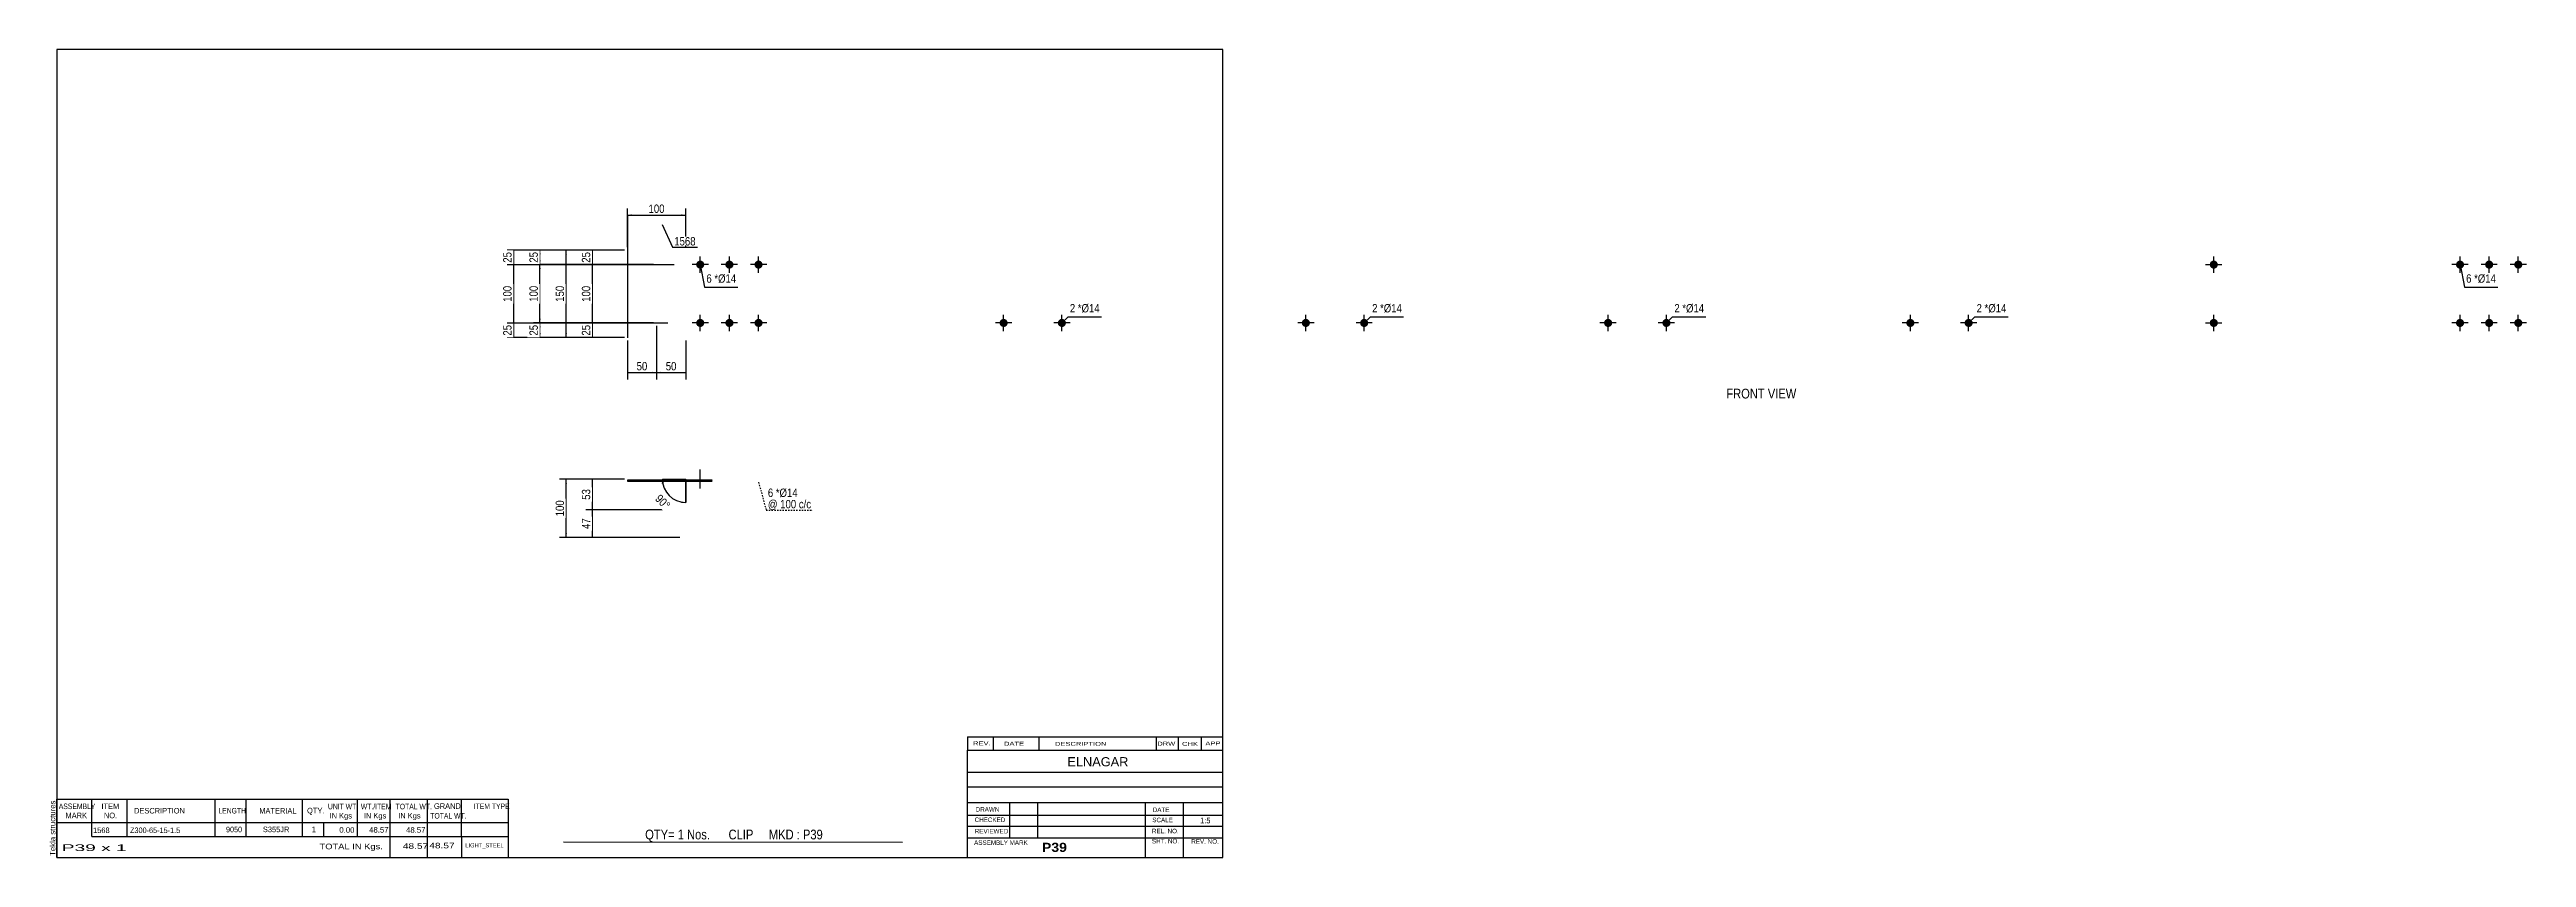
# Model space of a CAD drawing. Header units: millimetres. Extents: x 2 to 2006, y 5 to 282.
# Drawn here: x 2 to 852, y 5 to 282 of the extents above; entities that cross this region are included whole.
import ezdxf

# ---------------------------------------------------------------- set-up
doc = ezdxf.new("R2010")
doc.units = ezdxf.units.MM
doc.linetypes.add('DXK_LINE_DOT4', pattern=[0.9408, 0.4704, -0.4704])
doc.styles.add('Arial', font='ARIAL.TTF', dxfattribs={"height": 0.2})
doc.styles.add('Arial Bold', font='ARIALBD.TTF', dxfattribs={"height": 0.2})
doc.styles.add('Arial Narrow', font='ARIALN.TTF', dxfattribs={"height": 0.2})

# ---------------------------------------------------------------- blocks, each defined once
blk = doc.blocks.new('Unknown-627397058-2559')
at = {"color": 5, "linetype": 'Continuous'}
for p, q in [((405, 282), (5, 282)), ((5, 282), (5, 5)), ((405, 5), (405, 282)), ((5, 5), (405, 5))]:
    blk.add_line(p, q, dxfattribs=at)
at = {"color": 174, "linetype": 'Continuous', "style": 'Arial'}
blk.add_text('Tekla structures', height=1.9102, rotation=90, dxfattribs=at).set_placement((4.5, 5.5))
blk = doc.blocks.new('Unknown-627397058-11 - 2092')
at = {"color": 0, "linetype": 'Continuous'}
blk.add_wipeout([(601.86, 162.35), (601.86, 165.85), (577.79, 165.85), (577.79, 162.35)], dxfattribs=at)
at = {"color": 96, "linetype": 'Continuous', "style": 'Arial Narrow'}
blk.add_text('FRONT VIEW', height=3.34, dxfattribs=at).set_placement((577.79, 162.35))
blk = doc.blocks.new('Bolt-627397058-2629 - 2092')
at = {"linetype": 'Continuous'}
for points in [[(828.13, 208.25, -1), (830.93, 208.25, -1)], [(838.13, 208.25, -1), (840.93, 208.25, -1)], [(848.13, 208.25, -1), (850.93, 208.25, -1)], [(828.13, 188.25, -1), (830.93, 188.25, -1)], [(838.13, 188.25, -1), (840.93, 188.25, -1)], [(848.13, 188.25, -1), (850.93, 188.25, -1)]]:
    blk.add_hatch(color=3, dxfattribs=at).paths.add_polyline_path(points)
at = {"color": 3, "linetype": 'Continuous'}
for p, q in [((832.33, 208.25), (826.73, 208.25)), ((829.53, 205.45), (829.53, 211.05)), ((842.33, 208.25), (836.73, 208.25)), ((839.53, 205.45), (839.53, 211.05)), ((852.33, 208.25), (846.73, 208.25)), ((849.53, 205.45), (849.53, 211.05)), ((832.33, 188.25), (826.73, 188.25)), ((829.53, 185.45), (829.53, 191.05)), ((842.33, 188.25), (836.73, 188.25)), ((839.53, 185.45), (839.53, 191.05)), ((852.33, 188.25), (846.73, 188.25)), ((849.53, 185.45), (849.53, 191.05))]:
    blk.add_line(p, q, dxfattribs=at)
blk = doc.blocks.new('Part-627397058-2624 - 2092')
at = {"color": 2, "linetype": 'Continuous'}
blk.add_line((200.75, 225.01), (200.75, 183.12), dxfattribs=at)
blk = doc.blocks.new('Bolt-627397058-2625 - 2092')
at = {"linetype": 'Continuous'}
for points in [[(640.94, 186.85, -1), (640.94, 189.65, -1)], [(660.94, 186.85, -1), (660.94, 189.65, -1)]]:
    blk.add_hatch(color=3, dxfattribs=at).paths.add_polyline_path(points)
at = {"color": 3, "linetype": 'Continuous'}
for p, q in [((643.74, 188.25), (638.14, 188.25)), ((640.94, 185.45), (640.94, 191.05)), ((663.74, 188.25), (658.14, 188.25)), ((660.94, 185.45), (660.94, 191.05))]:
    blk.add_line(p, q, dxfattribs=at)
blk = doc.blocks.new('Bolt-627397058-2626 - 2092')
at = {"linetype": 'Continuous'}
for points in [[(537.24, 186.85, -1), (537.24, 189.65, -1)], [(557.24, 186.85, -1), (557.24, 189.65, -1)]]:
    blk.add_hatch(color=3, dxfattribs=at).paths.add_polyline_path(points)
at = {"color": 3, "linetype": 'Continuous'}
for p, q in [((540.04, 188.25), (534.44, 188.25)), ((537.24, 185.45), (537.24, 191.05)), ((560.04, 188.25), (554.44, 188.25)), ((557.24, 185.45), (557.24, 191.05))]:
    blk.add_line(p, q, dxfattribs=at)
blk = doc.blocks.new('Bolt-627397058-2627 - 2092')
at = {"linetype": 'Continuous'}
for points in [[(433.54, 186.85, -1), (433.54, 189.65, -1)], [(453.54, 186.85, -1), (453.54, 189.65, -1)]]:
    blk.add_hatch(color=3, dxfattribs=at).paths.add_polyline_path(points)
at = {"color": 3, "linetype": 'Continuous'}
for p, q in [((436.34, 188.25), (430.74, 188.25)), ((433.54, 185.45), (433.54, 191.05)), ((456.34, 188.25), (450.74, 188.25)), ((453.54, 185.45), (453.54, 191.05))]:
    blk.add_line(p, q, dxfattribs=at)
blk = doc.blocks.new('Bolt-627397058-2628 - 2092')
at = {"linetype": 'Continuous'}
for points in [[(329.84, 186.85, -1), (329.84, 189.65, -1)], [(349.84, 186.85, -1), (349.84, 189.65, -1)]]:
    blk.add_hatch(color=3, dxfattribs=at).paths.add_polyline_path(points)
at = {"color": 3, "linetype": 'Continuous'}
for p, q in [((332.64, 188.25), (327.04, 188.25)), ((329.84, 185.45), (329.84, 191.05)), ((352.64, 188.25), (347.04, 188.25)), ((349.84, 185.45), (349.84, 191.05))]:
    blk.add_line(p, q, dxfattribs=at)
blk = doc.blocks.new('Bolt-627397058-2630 - 2092')
at = {"linetype": 'Continuous'}
blk.add_hatch(color=3, dxfattribs=at).paths.add_polyline_path([(743.64, 208.25, -1), (746.44, 208.25, -1)])
at = {"color": 3, "linetype": 'Continuous'}
for p, q in [((742.24, 208.25), (747.84, 208.25)), ((745.04, 205.45), (745.04, 211.05))]:
    blk.add_line(p, q, dxfattribs=at)
blk = doc.blocks.new('Bolt-627397058-2631 - 2092')
at = {"linetype": 'Continuous'}
blk.add_hatch(color=3, dxfattribs=at).paths.add_polyline_path([(743.64, 188.25, -1), (746.44, 188.25, -1)])
at = {"color": 3, "linetype": 'Continuous'}
for p, q in [((742.24, 188.25), (747.84, 188.25)), ((745.04, 185.45), (745.04, 191.05))]:
    blk.add_line(p, q, dxfattribs=at)
blk = doc.blocks.new('Bolt-627397058-2632 - 2092')
at = {"linetype": 'Continuous'}
for points in [[(224.35, 208.25, -1), (227.15, 208.25, -1)], [(234.35, 208.25, -1), (237.15, 208.25, -1)], [(244.35, 208.25, -1), (247.15, 208.25, -1)], [(224.35, 188.25, -1), (227.15, 188.25, -1)], [(234.35, 188.25, -1), (237.15, 188.25, -1)], [(244.35, 188.25, -1), (247.15, 188.25, -1)]]:
    blk.add_hatch(color=3, dxfattribs=at).paths.add_polyline_path(points)
at = {"color": 3, "linetype": 'Continuous'}
for p, q in [((228.55, 208.25), (222.95, 208.25)), ((225.75, 205.45), (225.75, 211.05)), ((238.55, 208.25), (232.95, 208.25)), ((235.75, 205.45), (235.75, 211.05)), ((248.55, 208.25), (242.95, 208.25)), ((245.75, 205.45), (245.75, 211.05)), ((228.55, 188.25), (222.95, 188.25)), ((225.75, 185.45), (225.75, 191.05)), ((238.55, 188.25), (232.95, 188.25)), ((235.75, 185.45), (235.75, 191.05)), ((248.55, 188.25), (242.95, 188.25)), ((245.75, 185.45), (245.75, 191.05))]:
    blk.add_line(p, q, dxfattribs=at)
blk = doc.blocks.new('Bolt-627397058-2641 - 2114')
at = {"linetype": 'Continuous'}
blk.add_hatch(color=3, dxfattribs=at).paths.add_polyline_path([(227.15, 134.34), (224.35, 134.34), (224.35, 134.04), (227.15, 134.04)])
blk.add_hatch(color=3, dxfattribs=at).paths.add_polyline_path([(227.15, 134.34), (224.35, 134.34), (224.35, 134.04), (227.15, 134.04)])
at = {"color": 3, "linetype": 'Continuous'}
for p, q in [((225.75, 131.44), (225.75, 138.04)), ((225.75, 131.44), (225.75, 138.04)), ((224.35, 134.04), (224.35, 134.34)), ((224.35, 134.04), (224.35, 134.34)), ((227.15, 134.04), (227.15, 134.34)), ((227.15, 134.04), (227.15, 134.34))]:
    blk.add_line(p, q, dxfattribs=at)
blk = doc.blocks.new('Part-627397058-2633 - 2114')
at = {"linetype": 'Continuous'}
h = blk.add_hatch(dxfattribs=at)
h.set_pattern_fill('', scale=0.3, style=0, pattern_type=0)
h.set_pattern_definition([(45, (229.882, 134.3389), (-0.67352, 0.67352), [])])
h.paths.add_polyline_path([(229.88, 134.04), (229.88, 134.34), (200.75, 134.34), (200.75, 134.04)])
at = {"color": 2, "linetype": 'Continuous'}
for p, q in [((229.88, 134.34), (200.75, 134.34)), ((200.75, 134.34), (200.75, 134.04)), ((200.75, 134.04), (229.88, 134.04))]:
    blk.add_line(p, q, dxfattribs=at)
blk = doc.blocks.new('StraightDimension-627397058-2122 - 2092')
at = {"linetype": 'Continuous'}
for points in [[(202.25, 171), (200.75, 171.25), (202.25, 171.5)], [(209.25, 171.5), (210.75, 171.25), (209.25, 171)]]:
    blk.add_hatch(color=7, dxfattribs=at).paths.add_polyline_path(points)
at = {"color": 7, "linetype": 'Continuous'}
for p, q in [((210.75, 187.23), (210.75, 168.85)), ((200.75, 182.25), (200.75, 168.85)), ((200.75, 171.25), (210.75, 171.25))]:
    blk.add_line(p, q, dxfattribs=at)
at = {"color": 0}
blk.add_wipeout([(208.18, 171.4), (208.18, 175.6), (203.32, 175.6), (203.32, 171.4)], dxfattribs=at)
at = {"color": 3, "style": 'Arial Narrow'}
blk.add_text('50', height=2.863, dxfattribs=at).set_placement((203.92, 172))
blk = doc.blocks.new('StraightDimension-627397058-2168 - 2092')
at = {"linetype": 'Continuous'}
for points in [[(161.5, 186.73), (161.75, 188.23), (162, 186.73)], [(162, 184.75), (161.75, 183.25), (161.5, 184.75)]]:
    blk.add_hatch(color=7, dxfattribs=at).paths.add_polyline_path(points)
at = {"color": 7, "linetype": 'Continuous'}
for p, q in [((209.75, 188.23), (159.5, 188.23)), ((161.75, 183.25), (161.75, 188.23)), ((199.75, 183.25), (159.5, 183.25))]:
    blk.add_line(p, q, dxfattribs=at)
at = {"color": 0}
blk.add_wipeout([(161.6, 188.17), (157.4, 188.17), (157.4, 183.31), (161.6, 183.31)], dxfattribs=at)
at = {"color": 3, "style": 'Arial Narrow'}
blk.add_text('25', height=2.863, rotation=90.00021, dxfattribs=at).set_placement((161, 183.91))
blk = doc.blocks.new('StraightDimension-627397058-2121 - 2092')
at = {"linetype": 'Continuous'}
for points in [[(212.25, 171), (210.75, 171.25), (212.25, 171.5)], [(219.25, 171.5), (220.75, 171.25), (219.25, 171)]]:
    blk.add_hatch(color=7, dxfattribs=at).paths.add_polyline_path(points)
at = {"color": 7, "linetype": 'Continuous'}
for p, q in [((210.75, 187.23), (210.75, 168.85)), ((220.75, 182.25), (220.75, 168.85)), ((210.75, 171.25), (220.75, 171.25))]:
    blk.add_line(p, q, dxfattribs=at)
at = {"color": 0}
blk.add_wipeout([(218.18, 171.4), (218.18, 175.6), (213.32, 175.6), (213.32, 171.4)], dxfattribs=at)
at = {"color": 3, "style": 'Arial Narrow'}
blk.add_text('50', height=2.863, dxfattribs=at).set_placement((213.92, 172))
blk = doc.blocks.new('StraightDimension-627397058-2137 - 2092')
at = {"linetype": 'Continuous'}
for points in [[(188.5, 206.73), (188.75, 208.23), (189, 206.73)], [(189, 189.73), (188.75, 188.23), (188.5, 189.73)]]:
    blk.add_hatch(color=7, dxfattribs=at).paths.add_polyline_path(points)
at = {"color": 7, "linetype": 'Continuous'}
for p, q in [((216.75, 208.23), (186.5, 208.23)), ((188.75, 188.23), (188.75, 208.23)), ((214.65, 188.23), (186.5, 188.23))]:
    blk.add_line(p, q, dxfattribs=at)
at = {"color": 0}
blk.add_wipeout([(188.6, 201.58), (184.4, 201.58), (184.4, 194.89), (188.6, 194.89)], dxfattribs=at)
at = {"color": 3, "style": 'Arial Narrow'}
blk.add_text('100', height=2.863, rotation=90.00021, dxfattribs=at).set_placement((188, 195.49))
blk = doc.blocks.new('StraightDimension-627397058-2132 - 2092')
at = {"linetype": 'Continuous'}
for points in [[(202.25, 225), (200.75, 225.25), (202.25, 225.5)], [(219.25, 225.5), (220.75, 225.25), (219.25, 225)]]:
    blk.add_hatch(color=7, dxfattribs=at).paths.add_polyline_path(points)
at = {"color": 7, "linetype": 'Continuous'}
for p, q in [((200.75, 214.25), (200.75, 227.5)), ((200.75, 225.25), (220.75, 225.25)), ((220.75, 214.25), (220.75, 227.5))]:
    blk.add_line(p, q, dxfattribs=at)
at = {"color": 0}
blk.add_wipeout([(214.09, 225.4), (214.09, 229.6), (207.41, 229.6), (207.41, 225.4)], dxfattribs=at)
at = {"color": 3, "style": 'Arial Narrow'}
blk.add_text('100', height=2.863, dxfattribs=at).set_placement((208.01, 226))
blk = doc.blocks.new('StraightDimension-627397058-2153 - 2092')
at = {"linetype": 'Continuous'}
for points in [[(170.5, 206.76), (170.75, 208.26), (171, 206.76)], [(171, 189.76), (170.75, 188.26), (170.5, 189.76)]]:
    blk.add_hatch(color=7, dxfattribs=at).paths.add_polyline_path(points)
at = {"color": 7, "linetype": 'Continuous'}
for p, q in [((209.75, 208.26), (168.5, 208.26)), ((170.75, 188.26), (170.75, 208.26)), ((209.75, 188.26), (168.5, 188.26))]:
    blk.add_line(p, q, dxfattribs=at)
at = {"color": 0}
blk.add_wipeout([(170.6, 201.6), (166.4, 201.6), (166.4, 194.92), (170.6, 194.92)], dxfattribs=at)
at = {"color": 3, "style": 'Arial Narrow'}
blk.add_text('100', height=2.863, rotation=90.00021, dxfattribs=at).set_placement((170, 195.52))
blk = doc.blocks.new('StraightDimension-627397058-2136 - 2092')
at = {"linetype": 'Continuous'}
for points in [[(188.5, 211.75), (188.75, 213.25), (189, 211.75)], [(189, 209.73), (188.75, 208.23), (188.5, 209.73)]]:
    blk.add_hatch(color=7, dxfattribs=at).paths.add_polyline_path(points)
at = {"color": 7, "linetype": 'Continuous'}
for p, q in [((199.75, 213.25), (186.5, 213.25)), ((188.75, 208.23), (188.75, 213.25)), ((216.75, 208.23), (186.5, 208.23))]:
    blk.add_line(p, q, dxfattribs=at)
at = {"color": 0}
blk.add_wipeout([(188.6, 213.17), (184.4, 213.17), (184.4, 208.31), (188.6, 208.31)], dxfattribs=at)
at = {"color": 3, "style": 'Arial Narrow'}
blk.add_text('25', height=2.863, rotation=90.00021, dxfattribs=at).set_placement((188, 208.91))
blk = doc.blocks.new('StraightDimension-627397058-2138 - 2092')
at = {"linetype": 'Continuous'}
for points in [[(188.5, 186.73), (188.75, 188.23), (189, 186.73)], [(189, 184.75), (188.75, 183.25), (188.5, 184.75)]]:
    blk.add_hatch(color=7, dxfattribs=at).paths.add_polyline_path(points)
at = {"color": 7, "linetype": 'Continuous'}
for p, q in [((214.65, 188.23), (186.5, 188.23)), ((188.75, 183.25), (188.75, 188.23)), ((199.75, 183.25), (186.5, 183.25))]:
    blk.add_line(p, q, dxfattribs=at)
at = {"color": 0}
blk.add_wipeout([(188.6, 188.17), (184.4, 188.17), (184.4, 183.31), (188.6, 183.31)], dxfattribs=at)
at = {"color": 3, "style": 'Arial Narrow'}
blk.add_text('25', height=2.863, rotation=90.00021, dxfattribs=at).set_placement((188, 183.91))
blk = doc.blocks.new('StraightDimension-627397058-2148 - 2092')
at = {"linetype": 'Continuous'}
for points in [[(179.5, 211.75), (179.75, 213.25), (180, 211.75)], [(180, 184.75), (179.75, 183.25), (179.5, 184.75)]]:
    blk.add_hatch(color=7, dxfattribs=at).paths.add_polyline_path(points)
at = {"color": 7, "linetype": 'Continuous'}
for p, q in [((199.75, 213.25), (177.5, 213.25)), ((179.75, 183.25), (179.75, 213.25)), ((199.75, 183.25), (177.5, 183.25))]:
    blk.add_line(p, q, dxfattribs=at)
at = {"color": 0}
blk.add_wipeout([(179.6, 201.59), (175.4, 201.59), (175.4, 194.91), (179.6, 194.91)], dxfattribs=at)
at = {"color": 3, "style": 'Arial Narrow'}
blk.add_text('150', height=2.863, rotation=90.00021, dxfattribs=at).set_placement((179, 195.51))
blk = doc.blocks.new('StraightDimension-627397058-2152 - 2092')
at = {"linetype": 'Continuous'}
for points in [[(170.5, 211.75), (170.75, 213.25), (171, 211.75)], [(171, 209.76), (170.75, 208.26), (170.5, 209.76)]]:
    blk.add_hatch(color=7, dxfattribs=at).paths.add_polyline_path(points)
at = {"color": 7, "linetype": 'Continuous'}
for p, q in [((199.75, 213.25), (168.5, 213.25)), ((170.75, 208.26), (170.75, 213.25)), ((209.75, 208.26), (168.5, 208.26))]:
    blk.add_line(p, q, dxfattribs=at)
at = {"color": 0}
blk.add_wipeout([(170.6, 213.18), (166.4, 213.18), (166.4, 208.33), (170.6, 208.33)], dxfattribs=at)
at = {"color": 3, "style": 'Arial Narrow'}
blk.add_text('25', height=2.863, rotation=90.00021, dxfattribs=at).set_placement((170, 208.93))
blk = doc.blocks.new('StraightDimension-627397058-2154 - 2092')
at = {"linetype": 'Continuous'}
for points in [[(170.5, 186.76), (170.75, 188.26), (171, 186.76)], [(171, 184.75), (170.75, 183.25), (170.5, 184.75)]]:
    blk.add_hatch(color=7, dxfattribs=at).paths.add_polyline_path(points)
at = {"color": 7, "linetype": 'Continuous'}
for p, q in [((209.75, 188.26), (168.5, 188.26)), ((170.75, 183.25), (170.75, 188.26)), ((199.75, 183.25), (168.5, 183.25))]:
    blk.add_line(p, q, dxfattribs=at)
at = {"color": 0}
blk.add_wipeout([(170.6, 188.18), (166.4, 188.18), (166.4, 183.33), (170.6, 183.33)], dxfattribs=at)
at = {"color": 3, "style": 'Arial Narrow'}
blk.add_text('25', height=2.863, rotation=90.00021, dxfattribs=at).set_placement((170, 183.93))
blk = doc.blocks.new('StraightDimension-627397058-2166 - 2092')
at = {"linetype": 'Continuous'}
for points in [[(161.5, 211.75), (161.75, 213.25), (162, 211.75)], [(162, 209.73), (161.75, 208.23), (161.5, 209.73)]]:
    blk.add_hatch(color=7, dxfattribs=at).paths.add_polyline_path(points)
at = {"color": 7, "linetype": 'Continuous'}
for p, q in [((199.75, 213.25), (159.5, 213.25)), ((161.75, 208.23), (161.75, 213.25)), ((209.75, 208.23), (159.5, 208.23))]:
    blk.add_line(p, q, dxfattribs=at)
at = {"color": 0}
blk.add_wipeout([(161.6, 213.17), (157.4, 213.17), (157.4, 208.31), (161.6, 208.31)], dxfattribs=at)
at = {"color": 3, "style": 'Arial Narrow'}
blk.add_text('25', height=2.863, rotation=90.00021, dxfattribs=at).set_placement((161, 208.91))
blk = doc.blocks.new('StraightDimension-627397058-2167 - 2092')
at = {"linetype": 'Continuous'}
for points in [[(161.5, 206.73), (161.75, 208.23), (162, 206.73)], [(162, 189.73), (161.75, 188.23), (161.5, 189.73)]]:
    blk.add_hatch(color=7, dxfattribs=at).paths.add_polyline_path(points)
at = {"color": 7, "linetype": 'Continuous'}
for p, q in [((209.75, 208.23), (159.5, 208.23)), ((161.75, 188.23), (161.75, 208.23)), ((209.75, 188.23), (159.5, 188.23))]:
    blk.add_line(p, q, dxfattribs=at)
at = {"color": 0}
blk.add_wipeout([(161.6, 201.57), (157.4, 201.57), (157.4, 194.89), (161.6, 194.89)], dxfattribs=at)
at = {"color": 3, "style": 'Arial Narrow'}
blk.add_text('100', height=2.863, rotation=90.00021, dxfattribs=at).set_placement((161, 195.49))
blk = doc.blocks.new('StraightDimension-627397058-2188 - 2114')
at = {"linetype": 'Continuous'}
for points in [[(179.5, 133.19), (179.75, 134.69), (180, 133.19)], [(180, 116.19), (179.75, 114.69), (179.5, 116.19)]]:
    blk.add_hatch(color=7, dxfattribs=at).paths.add_polyline_path(points)
at = {"color": 7, "linetype": 'Continuous'}
for p, q in [((199.75, 134.69), (177.5, 134.69)), ((179.75, 114.69), (179.75, 134.69)), ((218.75, 114.69), (177.5, 114.69))]:
    blk.add_line(p, q, dxfattribs=at)
at = {"color": 0}
blk.add_wipeout([(179.6, 128.03), (175.4, 128.03), (175.4, 121.35), (179.6, 121.35)], dxfattribs=at)
at = {"color": 3, "style": 'Arial Narrow'}
blk.add_text('100', height=2.863, rotation=90.00021, dxfattribs=at).set_placement((179, 121.95))
blk = doc.blocks.new('StraightDimension-627397058-2178 - 2114')
at = {"linetype": 'Continuous'}
for points in [[(188.5, 133.19), (188.75, 134.69), (189, 133.19)], [(189, 125.69), (188.75, 124.19), (188.5, 125.69)]]:
    blk.add_hatch(color=7, dxfattribs=at).paths.add_polyline_path(points)
at = {"color": 7, "linetype": 'Continuous'}
for p, q in [((199.75, 134.69), (186.5, 134.69)), ((188.75, 124.19), (188.75, 134.69)), ((214.65, 124.19), (186.5, 124.19))]:
    blk.add_line(p, q, dxfattribs=at)
at = {"color": 0}
blk.add_wipeout([(188.6, 131.87), (184.4, 131.87), (184.4, 127.01), (188.6, 127.01)], dxfattribs=at)
at = {"color": 3, "style": 'Arial Narrow'}
blk.add_text('53', height=2.863, rotation=90.00021, dxfattribs=at).set_placement((188, 127.61))
blk = doc.blocks.new('StraightDimension-627397058-2179 - 2114')
at = {"linetype": 'Continuous'}
for points in [[(188.5, 122.69), (188.75, 124.19), (189, 122.69)], [(189, 116.19), (188.75, 114.69), (188.5, 116.19)]]:
    blk.add_hatch(color=7, dxfattribs=at).paths.add_polyline_path(points)
at = {"color": 7, "linetype": 'Continuous'}
for p, q in [((214.65, 124.19), (186.5, 124.19)), ((188.75, 114.69), (188.75, 124.19)), ((218.75, 114.69), (186.5, 114.69))]:
    blk.add_line(p, q, dxfattribs=at)
at = {"color": 0}
blk.add_wipeout([(188.6, 121.87), (184.4, 121.87), (184.4, 117.01), (188.6, 117.01)], dxfattribs=at)
at = {"color": 3, "style": 'Arial Narrow'}
blk.add_text('47', height=2.863, rotation=90.00021, dxfattribs=at).set_placement((188, 117.61))
blk = doc.blocks.new('AngleDimension-627397058-2592 - 2114')
at = {"linetype": 'Continuous'}
for points in [[(212.51, 133.19), (212.76, 134.69), (213.01, 133.19)], [(219.25, 126.95), (220.75, 126.7), (219.25, 126.45)]]:
    blk.add_hatch(color=7, dxfattribs=at).paths.add_polyline_path(points)
at = {"color": 7, "linetype": 'Continuous'}
for p, q in [((212.76, 134.69), (220.75, 134.69)), ((220.75, 126.7), (220.75, 134.69)), ((220.75, 133.69), (220.75, 126.7))]:
    blk.add_line(p, q, dxfattribs=at)
blk.add_arc((220.75, 134.69), 7.99, 180, 270, dxfattribs=at)
at = {"color": 0}
blk.add_wipeout([(213.78, 123.15), (216.75, 126.12), (212.18, 130.68), (209.21, 127.71)], dxfattribs=at)
at = {"color": 3, "style": 'Arial Narrow'}
blk.add_text('90°', height=2.863, rotation=-45.00011, dxfattribs=at).set_placement((210.06, 127.71))
blk = doc.blocks.new('CBS_BOM-627397058-2989')
at = {"color": 7, "linetype": 'Continuous'}
for p, q in [((4.97, 16.97), (4.97, 24.97)), ((4.97, 24.97), (159.89, 24.97)), ((16.97, 16.97), (16.97, 24.97)), ((29.16, 16.97), (29.16, 24.97)), ((59.32, 16.97), (59.32, 24.97)), ((70, 16.97), (70, 24.97)), ((89.32, 16.97), (89.32, 24.97)), ((108.12, 16.97), (108.12, 24.97)), ((119.33, 16.97), (119.33, 24.97)), ((132.12, 16.97), (132.12, 24.97)), ((143.87, 16.97), (143.87, 24.97)), ((159.89, 24.96), (159.89, 16.98)), ((4.97, 16.97), (159.89, 16.97)), ((4.97, 12.17), (4.97, 16.97)), ((4.97, 4.97), (4.97, 12.15)), ((16.97, 12.17), (16.97, 16.97)), ((16.97, 12.17), (159.89, 12.17)), ((29.16, 12.17), (29.16, 16.97)), ((59.32, 12.17), (59.32, 16.97)), ((70, 12.17), (70, 16.97)), ((89.32, 12.17), (89.32, 16.97)), ((96.58, 12.17), (96.58, 16.97)), ((108.12, 12.17), (108.12, 16.97)), ((119.33, 12.17), (119.33, 16.97)), ((119.33, 4.97), (119.33, 12.15)), ((132.12, 12.17), (132.12, 16.97)), ((132.12, 4.97), (132.12, 12.15)), ((143.89, 12.17), (143.89, 16.97)), ((143.93, 4.97), (143.93, 12.15)), ((159.89, 16.97), (159.89, 12.17)), ((159.89, 12.17), (159.89, 4.97)), ((4.97, 4.97), (159.89, 4.97))]:
    blk.add_line(p, q, dxfattribs=at)
at = {"color": 3, "linetype": 'Continuous', "style": 'Arial'}
for s, height, width, p in [('ASSEMBLY', 1.91, 0.7, (5.65, 21.54)), ('MARK', 1.91, 0.8, (7.97, 18.41)), ('ITEM', 1.91, 0.8, (20.3, 21.54)), ('NO.', 1.91, 0.8, (21.15, 18.41)), ('DESCRIPTION', 1.9102, 0.8, (31.48, 20.04)), ('LENGTH', 1.91, 0.7, (60.43, 20.04)), ('MATERIAL', 1.91, 0.8, (74.45, 19.99)), ('QTY.', 1.91, 0.8, (90.84, 20.07)), ('UNIT WT.', 1.91, 0.7, (98.01, 21.47)), ('IN Kgs', 1.91, 0.8, (98.59, 18.33)), ('WT./ITEM', 1.91, 0.7, (109.3, 21.47)), ('IN Kgs', 1.91, 0.8, (110.34, 18.33)), ('TOTAL WT.', 1.91, 0.7, (121.24, 21.47)), ('IN Kgs', 1.91, 0.8, (122.13, 18.33)), ('TOTAL WT.', 1.91, 0.7, (133.13, 18.29)), ('GRAND', 1.91, 0.8, (134.39, 21.63)), ('ITEM TYPE', 1.91, 0.7, (148.03, 21.55))]:
    blk.add_text(s, height=height, dxfattribs=dict(at, width=width)).set_placement(p)
at = {"color": 6, "linetype": 'Continuous', "style": 'Arial'}
for s, height, width, p in [('P39 x 1', 2.292, 2.05, (6.69, 7.16)), ('TOTAL IN Kgs.', 1.9102, 1.2, (95.13, 7.77)), ('48.57', 1.91, 1.3, (123.72, 7.92)), ('48.57', 1.91, 1.3, (132.79, 8.08))]:
    blk.add_text(s, height=height, dxfattribs=dict(at, width=width)).set_placement(p)
at = {"color": 7, "linetype": 'Continuous', "style": 'Arial'}
for s, height, width, p in [('1568', 1.91, 0.8, (17.43, 13.32)), ('Z300-65-15-1.5', 1.9102, 0.9, (30.1, 13.32)), ('9050', 1.91, 0.85, (63.04, 13.6)), ('S355JR', 1.91, 0.8, (75.69, 13.63))]:
    blk.add_text(s, height=height, dxfattribs=dict(at, width=width)).set_placement(p)
for s, p in [('1', (92.41, 13.63)), ('0.00', (101.92, 13.44)), ('48.57', (112.14, 13.47)), ('48.57', (124.81, 13.44))]:
    blk.add_text(s, height=1.91, dxfattribs=at).set_placement(p)
at = {"color": 6, "linetype": 'Continuous', "style": 'Arial'}
blk.add_text('LIGHT_STEEL', height=1.4135, dxfattribs=at).set_placement((145.14, 8.42))
blk = doc.blocks.new('CBS_CALLOFF-627397058-2990')
at = {"color": 7, "linetype": 'Continuous'}
blk.add_line((178.88, 10.27), (295.11, 10.25), dxfattribs=at)
at = {"color": 3, "linetype": 'Continuous', "style": 'Arial Narrow'}
blk.add_text('QTY= 1 Nos.      CLIP     MKD : P39', height=3.3405, dxfattribs=at).set_placement((206.85, 11.16))
blk = doc.blocks.new('CBS_NAME_BLOG-627397058-2991')
at = {"color": 7, "linetype": 'Continuous'}
for p, q in [((317.41, 41.75), (404.93, 41.75)), ((317.41, 5.04), (317.41, 41.75)), ((317.41, 34.21), (404.93, 34.21)), ((317.48, 29.16), (405, 29.16)), ((317.41, 23.79), (404.93, 23.79)), ((317.42, 19.49), (405, 19.51)), ((331.93, 11.68), (331.93, 23.78)), ((341.62, 11.71), (341.62, 23.78)), ((378.53, 5.04), (378.53, 23.77)), ((391.58, 5.04), (391.58, 23.78)), ((317.41, 15.74), (404.93, 15.74)), ((317.41, 11.7), (404.93, 11.7)), ((317.41, 5), (405, 5))]:
    blk.add_line(p, q, dxfattribs=at)
at = {"color": 3, "linetype": 'Continuous', "style": 'Arial'}
blk.add_text('ELNAGAR', height=3.133, dxfattribs=at).set_placement((351.73, 36.22))
at = {"color": 3, "linetype": 'Continuous'}
for s, height, style, width, p in [('CHECKED', 1.566, 'Arial', 0.9, (319.89, 17.11)), ('DRAWN', 1.566, 'Arial', 0.9, (320.24, 20.68)), ('SCALE', 1.566, 'Arial', 0.9, (380.85, 17.04)), ('DATE', 1.566, 'Arial', 0.9, (381, 20.52)), ('1:5', 1.957, 'Arial Narrow', 0.9, (397.3, 16.68)), ('ASSEMBLY MARK', 1.5663, 'Arial', 0.9, (319.71, 9.26)), ('REVIEWED', 1.566, 'Arial', 0.9, (319.93, 13.19)), ('P39', 3.131, 'Arial Bold', 1.1, (342.99, 6.86)), ('SHT. NO.', 1.566, 'Arial', 0.9, (380.71, 9.77)), ('REL. NO.', 1.566, 'Arial', 0.9, (380.71, 13.24)), ('REV. NO.', 1.566, 'Arial', 0.9, (394.23, 9.68))]:
    blk.add_text(s, height=height, dxfattribs=dict(at, style=style, width=width)).set_placement(p)
blk = doc.blocks.new('CBS_REVISION-627397058-2992')
at = {"color": 7, "linetype": 'Continuous'}
for p, q in [((317.49, 46.38), (404.99, 46.38)), ((317.49, 46.38), (317.49, 41.75)), ((326.29, 46.38), (326.29, 41.75)), ((341.88, 46.38), (341.88, 41.81)), ((382.14, 46.38), (382.14, 41.75)), ((389.68, 46.38), (389.68, 41.75)), ((397.63, 46.38), (397.63, 41.75)), ((317.49, 41.75), (404.99, 41.75))]:
    blk.add_line(p, q, dxfattribs=at)
at = {"color": 7, "style": 'Arial Narrow', "width": 1.7}
for s, height, p in [('REV.', 1.326, (319.35, 43.43)), ('DATE', 1.326, (329.98, 43.31)), ('DESCRIPTION', 1.3257, (347.46, 43.26)), ('DRW', 1.326, (382.57, 43.32)), ('CHK', 1.326, (391.06, 43.23)), ('APP', 1.326, (399.06, 43.38))]:
    blk.add_text(s, height=height, dxfattribs=at).set_placement(p)
blk = doc.blocks.new('Mark-627397058-2642 - 2092')
at = {"color": 0}
blk.add_wipeout([(224.15, 214.83), (224.15, 217.83), (216.84, 217.83), (216.84, 214.83)], dxfattribs=at)
blk.add_wipeout([(224.15, 214.83), (224.15, 217.83), (216.84, 217.83), (216.84, 214.83)], dxfattribs=at)
at = {"color": 7, "linetype": 'Continuous'}
for p, q in [((212.7, 221.97), (216.24, 214.23)), ((216.24, 214.23), (224.75, 214.23))]:
    blk.add_line(p, q, dxfattribs=at)
at = {"color": 3, "style": 'Arial Narrow'}
blk.add_text('1568', height=2.863, dxfattribs=at).set_placement((216.84, 214.83))
blk = doc.blocks.new('Mark-627397058-2650 - 2092')
at = {"color": 0}
blk.add_wipeout([(665.49, 191.87), (665.49, 194.87), (663.67, 194.87), (663.67, 191.87)], dxfattribs=at)
blk.add_wipeout([(665.49, 191.87), (665.49, 194.87), (663.67, 194.87), (663.67, 191.87)], dxfattribs=at)
blk.add_wipeout([(667.67, 191.87), (667.67, 194.87), (666.39, 194.87), (666.39, 191.87)], dxfattribs=at)
blk.add_wipeout([(667.67, 191.87), (667.67, 194.87), (666.39, 194.87), (666.39, 191.87)], dxfattribs=at)
at = {"color": 7, "linetype": 'Continuous'}
blk.add_line((660.94, 188.25), (663.07, 190.37), dxfattribs=at)
at = {"color": 0}
blk.add_wipeout([(673.88, 191.87), (673.88, 194.87), (667.67, 194.87), (667.67, 191.87)], dxfattribs=at)
blk.add_wipeout([(673.88, 191.87), (673.88, 194.87), (667.67, 194.87), (667.67, 191.87)], dxfattribs=at)
at = {"color": 7, "linetype": 'Continuous'}
blk.add_line((663.07, 190.37), (674.48, 190.37), dxfattribs=at)
at = {"color": 3, "style": 'Arial Narrow'}
for s, height, p in [('2', 2.86, (663.67, 191.87)), ('*', 2.86, (666.39, 191.87)), ('Ø14', 2.863, (667.67, 191.87))]:
    blk.add_text(s, height=height, dxfattribs=at).set_placement(p)
blk = doc.blocks.new('Mark-627397058-2651 - 2092')
at = {"color": 0}
blk.add_wipeout([(561.79, 191.87), (561.79, 194.87), (559.97, 194.87), (559.97, 191.87)], dxfattribs=at)
blk.add_wipeout([(561.79, 191.87), (561.79, 194.87), (559.97, 194.87), (559.97, 191.87)], dxfattribs=at)
blk.add_wipeout([(563.97, 191.87), (563.97, 194.87), (562.69, 194.87), (562.69, 191.87)], dxfattribs=at)
blk.add_wipeout([(563.97, 191.87), (563.97, 194.87), (562.69, 194.87), (562.69, 191.87)], dxfattribs=at)
at = {"color": 7, "linetype": 'Continuous'}
blk.add_line((557.24, 188.25), (559.37, 190.37), dxfattribs=at)
at = {"color": 0}
blk.add_wipeout([(570.18, 191.87), (570.18, 194.87), (563.97, 194.87), (563.97, 191.87)], dxfattribs=at)
blk.add_wipeout([(570.18, 191.87), (570.18, 194.87), (563.97, 194.87), (563.97, 191.87)], dxfattribs=at)
at = {"color": 7, "linetype": 'Continuous'}
blk.add_line((559.37, 190.37), (570.78, 190.37), dxfattribs=at)
at = {"color": 3, "style": 'Arial Narrow'}
for s, height, p in [('2', 2.86, (559.97, 191.87)), ('*', 2.86, (562.69, 191.87)), ('Ø14', 2.863, (563.97, 191.87))]:
    blk.add_text(s, height=height, dxfattribs=at).set_placement(p)
blk = doc.blocks.new('Mark-627397058-2652 - 2092')
at = {"color": 0}
blk.add_wipeout([(458.09, 191.87), (458.09, 194.87), (456.27, 194.87), (456.27, 191.87)], dxfattribs=at)
blk.add_wipeout([(458.09, 191.87), (458.09, 194.87), (456.27, 194.87), (456.27, 191.87)], dxfattribs=at)
blk.add_wipeout([(460.27, 191.87), (460.27, 194.87), (458.99, 194.87), (458.99, 191.87)], dxfattribs=at)
blk.add_wipeout([(460.27, 191.87), (460.27, 194.87), (458.99, 194.87), (458.99, 191.87)], dxfattribs=at)
at = {"color": 7, "linetype": 'Continuous'}
blk.add_line((453.54, 188.25), (455.67, 190.37), dxfattribs=at)
at = {"color": 0}
blk.add_wipeout([(466.48, 191.87), (466.48, 194.87), (460.27, 194.87), (460.27, 191.87)], dxfattribs=at)
blk.add_wipeout([(466.48, 191.87), (466.48, 194.87), (460.27, 194.87), (460.27, 191.87)], dxfattribs=at)
at = {"color": 7, "linetype": 'Continuous'}
blk.add_line((455.67, 190.37), (467.08, 190.37), dxfattribs=at)
at = {"color": 3, "style": 'Arial Narrow'}
for s, height, p in [('2', 2.86, (456.27, 191.87)), ('*', 2.86, (458.99, 191.87)), ('Ø14', 2.863, (460.27, 191.87))]:
    blk.add_text(s, height=height, dxfattribs=at).set_placement(p)
blk = doc.blocks.new('Mark-627397058-2653 - 2092')
at = {"color": 0}
blk.add_wipeout([(354.39, 191.87), (354.39, 194.87), (352.57, 194.87), (352.57, 191.87)], dxfattribs=at)
blk.add_wipeout([(354.39, 191.87), (354.39, 194.87), (352.57, 194.87), (352.57, 191.87)], dxfattribs=at)
blk.add_wipeout([(356.57, 191.87), (356.57, 194.87), (355.29, 194.87), (355.29, 191.87)], dxfattribs=at)
blk.add_wipeout([(356.57, 191.87), (356.57, 194.87), (355.29, 194.87), (355.29, 191.87)], dxfattribs=at)
at = {"color": 7, "linetype": 'Continuous'}
blk.add_line((349.84, 188.25), (351.97, 190.37), dxfattribs=at)
at = {"color": 0}
blk.add_wipeout([(362.78, 191.87), (362.78, 194.87), (356.57, 194.87), (356.57, 191.87)], dxfattribs=at)
blk.add_wipeout([(362.78, 191.87), (362.78, 194.87), (356.57, 194.87), (356.57, 191.87)], dxfattribs=at)
at = {"color": 7, "linetype": 'Continuous'}
blk.add_line((351.97, 190.37), (363.38, 190.37), dxfattribs=at)
at = {"color": 3, "style": 'Arial Narrow'}
for s, height, p in [('2', 2.86, (352.57, 191.87)), ('*', 2.86, (355.29, 191.87)), ('Ø14', 2.863, (356.57, 191.87))]:
    blk.add_text(s, height=height, dxfattribs=at).set_placement(p)
blk = doc.blocks.new('Mark-627397058-2654 - 2092')
at = {"color": 0}
blk.add_wipeout([(833.45, 202.05), (833.45, 205.05), (831.63, 205.05), (831.63, 202.05)], dxfattribs=at)
blk.add_wipeout([(833.45, 202.05), (833.45, 205.05), (831.63, 205.05), (831.63, 202.05)], dxfattribs=at)
blk.add_wipeout([(835.63, 202.05), (835.63, 205.05), (834.35, 205.05), (834.35, 202.05)], dxfattribs=at)
blk.add_wipeout([(835.63, 202.05), (835.63, 205.05), (834.35, 205.05), (834.35, 202.05)], dxfattribs=at)
at = {"color": 7, "linetype": 'Continuous'}
blk.add_line((829.53, 208.25), (831.03, 200.55), dxfattribs=at)
at = {"color": 0}
blk.add_wipeout([(841.85, 202.05), (841.85, 205.05), (835.63, 205.05), (835.63, 202.05)], dxfattribs=at)
blk.add_wipeout([(841.85, 202.05), (841.85, 205.05), (835.63, 205.05), (835.63, 202.05)], dxfattribs=at)
at = {"color": 7, "linetype": 'Continuous'}
blk.add_line((831.03, 200.55), (842.45, 200.55), dxfattribs=at)
at = {"color": 3, "style": 'Arial Narrow'}
for s, height, p in [('6', 2.86, (831.63, 202.05)), ('*', 2.86, (834.35, 202.05)), ('Ø14', 2.863, (835.63, 202.05))]:
    blk.add_text(s, height=height, dxfattribs=at).set_placement(p)
blk = doc.blocks.new('Mark-627397058-2655 - 2092')
at = {"color": 0}
blk.add_wipeout([(229.68, 202.05), (229.68, 205.05), (227.85, 205.05), (227.85, 202.05)], dxfattribs=at)
blk.add_wipeout([(229.68, 202.05), (229.68, 205.05), (227.85, 205.05), (227.85, 202.05)], dxfattribs=at)
blk.add_wipeout([(231.86, 202.05), (231.86, 205.05), (230.58, 205.05), (230.58, 202.05)], dxfattribs=at)
blk.add_wipeout([(231.86, 202.05), (231.86, 205.05), (230.58, 205.05), (230.58, 202.05)], dxfattribs=at)
at = {"color": 7, "linetype": 'Continuous'}
blk.add_line((225.75, 208.25), (227.25, 200.55), dxfattribs=at)
at = {"color": 0}
blk.add_wipeout([(238.07, 202.05), (238.07, 205.05), (231.86, 205.05), (231.86, 202.05)], dxfattribs=at)
blk.add_wipeout([(238.07, 202.05), (238.07, 205.05), (231.86, 205.05), (231.86, 202.05)], dxfattribs=at)
at = {"color": 7, "linetype": 'Continuous'}
blk.add_line((227.25, 200.55), (238.67, 200.55), dxfattribs=at)
at = {"color": 3, "style": 'Arial Narrow'}
for s, height, p in [('6', 2.86, (227.85, 202.05)), ('*', 2.86, (230.58, 202.05)), ('Ø14', 2.863, (231.86, 202.05))]:
    blk.add_text(s, height=height, dxfattribs=at).set_placement(p)
blk = doc.blocks.new('Mark-627397058-2666 - 2114')
at = {"color": 0}
blk.add_wipeout([(250.78, 128.59), (250.78, 131.59), (248.95, 131.59), (248.95, 128.59)], dxfattribs=at)
blk.add_wipeout([(250.78, 128.59), (250.78, 131.59), (248.95, 131.59), (248.95, 128.59)], dxfattribs=at)
blk.add_wipeout([(252.95, 128.59), (252.95, 131.59), (251.68, 131.59), (251.68, 128.59)], dxfattribs=at)
blk.add_wipeout([(252.95, 128.59), (252.95, 131.59), (251.68, 131.59), (251.68, 128.59)], dxfattribs=at)
blk.add_wipeout([(259.17, 128.59), (259.17, 131.59), (252.95, 131.59), (252.95, 128.59)], dxfattribs=at)
blk.add_wipeout([(259.17, 128.59), (259.17, 131.59), (252.95, 131.59), (252.95, 128.59)], dxfattribs=at)
blk.add_wipeout([(263.8, 124.69), (263.8, 127.69), (248.95, 127.69), (248.95, 124.69)], dxfattribs=at)
blk.add_wipeout([(263.8, 124.69), (263.8, 127.69), (248.95, 127.69), (248.95, 124.69)], dxfattribs=at)
at = {"color": 7, "linetype": 'DXK_LINE_DOT4'}
for p, q in [((245.75, 133.69), (248.35, 124.09)), ((248.35, 124.09), (264.4, 124.09))]:
    blk.add_line(p, q, dxfattribs=at)
at = {"color": 3, "style": 'Arial Narrow'}
for s, height, p in [('6', 2.86, (248.95, 128.59)), ('@ 100 c/', 2.863, (248.95, 124.69)), ('*', 2.86, (251.68, 128.59)), ('Ø14', 2.863, (252.95, 128.59)), ('c', 2.86, (262.15, 124.69))]:
    blk.add_text(s, height=height, dxfattribs=at).set_placement(p)

msp = doc.modelspace()

# ---------------------------------------------------------------- block references
for name in ['Unknown-627397058-2559', 'Part-627397058-2624 - 2092', 'Bolt-627397058-2632 - 2092', 'Bolt-627397058-2630 - 2092', 'Bolt-627397058-2629 - 2092', 'Bolt-627397058-2628 - 2092', 'Bolt-627397058-2627 - 2092', 'Bolt-627397058-2626 - 2092', 'Bolt-627397058-2625 - 2092', 'Bolt-627397058-2631 - 2092', 'Unknown-627397058-11 - 2092', 'Bolt-627397058-2641 - 2114', 'Part-627397058-2633 - 2114', 'CBS_REVISION-627397058-2992', 'CBS_NAME_BLOG-627397058-2991', 'CBS_BOM-627397058-2989', 'CBS_CALLOFF-627397058-2990']:
    msp.add_blockref(name, (0, 0))

# ---------------------------------------------------------------- next in the draw order: block references
for name in ['StraightDimension-627397058-2132 - 2092', 'Mark-627397058-2655 - 2092', 'Mark-627397058-2654 - 2092', 'StraightDimension-627397058-2122 - 2092', 'Mark-627397058-2653 - 2092', 'Mark-627397058-2652 - 2092', 'Mark-627397058-2651 - 2092', 'Mark-627397058-2650 - 2092', 'StraightDimension-627397058-2188 - 2114', 'Mark-627397058-2666 - 2114']:
    msp.add_blockref(name, (0, 0))

# ---------------------------------------------------------------- next in the draw order: block references
for name in ['StraightDimension-627397058-2168 - 2092', 'StraightDimension-627397058-2178 - 2114']:
    msp.add_blockref(name, (0, 0))

# ---------------------------------------------------------------- next in the draw order: block references
for name in ['StraightDimension-627397058-2121 - 2092', 'StraightDimension-627397058-2179 - 2114']:
    msp.add_blockref(name, (0, 0))

# ---------------------------------------------------------------- next in the draw order: block references
for name in ['StraightDimension-627397058-2137 - 2092', 'AngleDimension-627397058-2592 - 2114']:
    msp.add_blockref(name, (0, 0))

# ---------------------------------------------------------------- next in the draw order: block references
msp.add_blockref('StraightDimension-627397058-2153 - 2092', (0, 0))

# ---------------------------------------------------------------- next in the draw order: block references
for name in ['StraightDimension-627397058-2136 - 2092', 'StraightDimension-627397058-2138 - 2092']:
    msp.add_blockref(name, (0, 0))

# ---------------------------------------------------------------- next in the draw order: block references
msp.add_blockref('StraightDimension-627397058-2148 - 2092', (0, 0))

# ---------------------------------------------------------------- next in the draw order: block references
for name in ['StraightDimension-627397058-2152 - 2092', 'StraightDimension-627397058-2154 - 2092']:
    msp.add_blockref(name, (0, 0))

# ---------------------------------------------------------------- next in the draw order: block references
msp.add_blockref('StraightDimension-627397058-2166 - 2092', (0, 0))

# ---------------------------------------------------------------- next in the draw order: block references
for name in ['Mark-627397058-2642 - 2092', 'StraightDimension-627397058-2167 - 2092']:
    msp.add_blockref(name, (0, 0))

doc.saveas('drawing.dxf')
